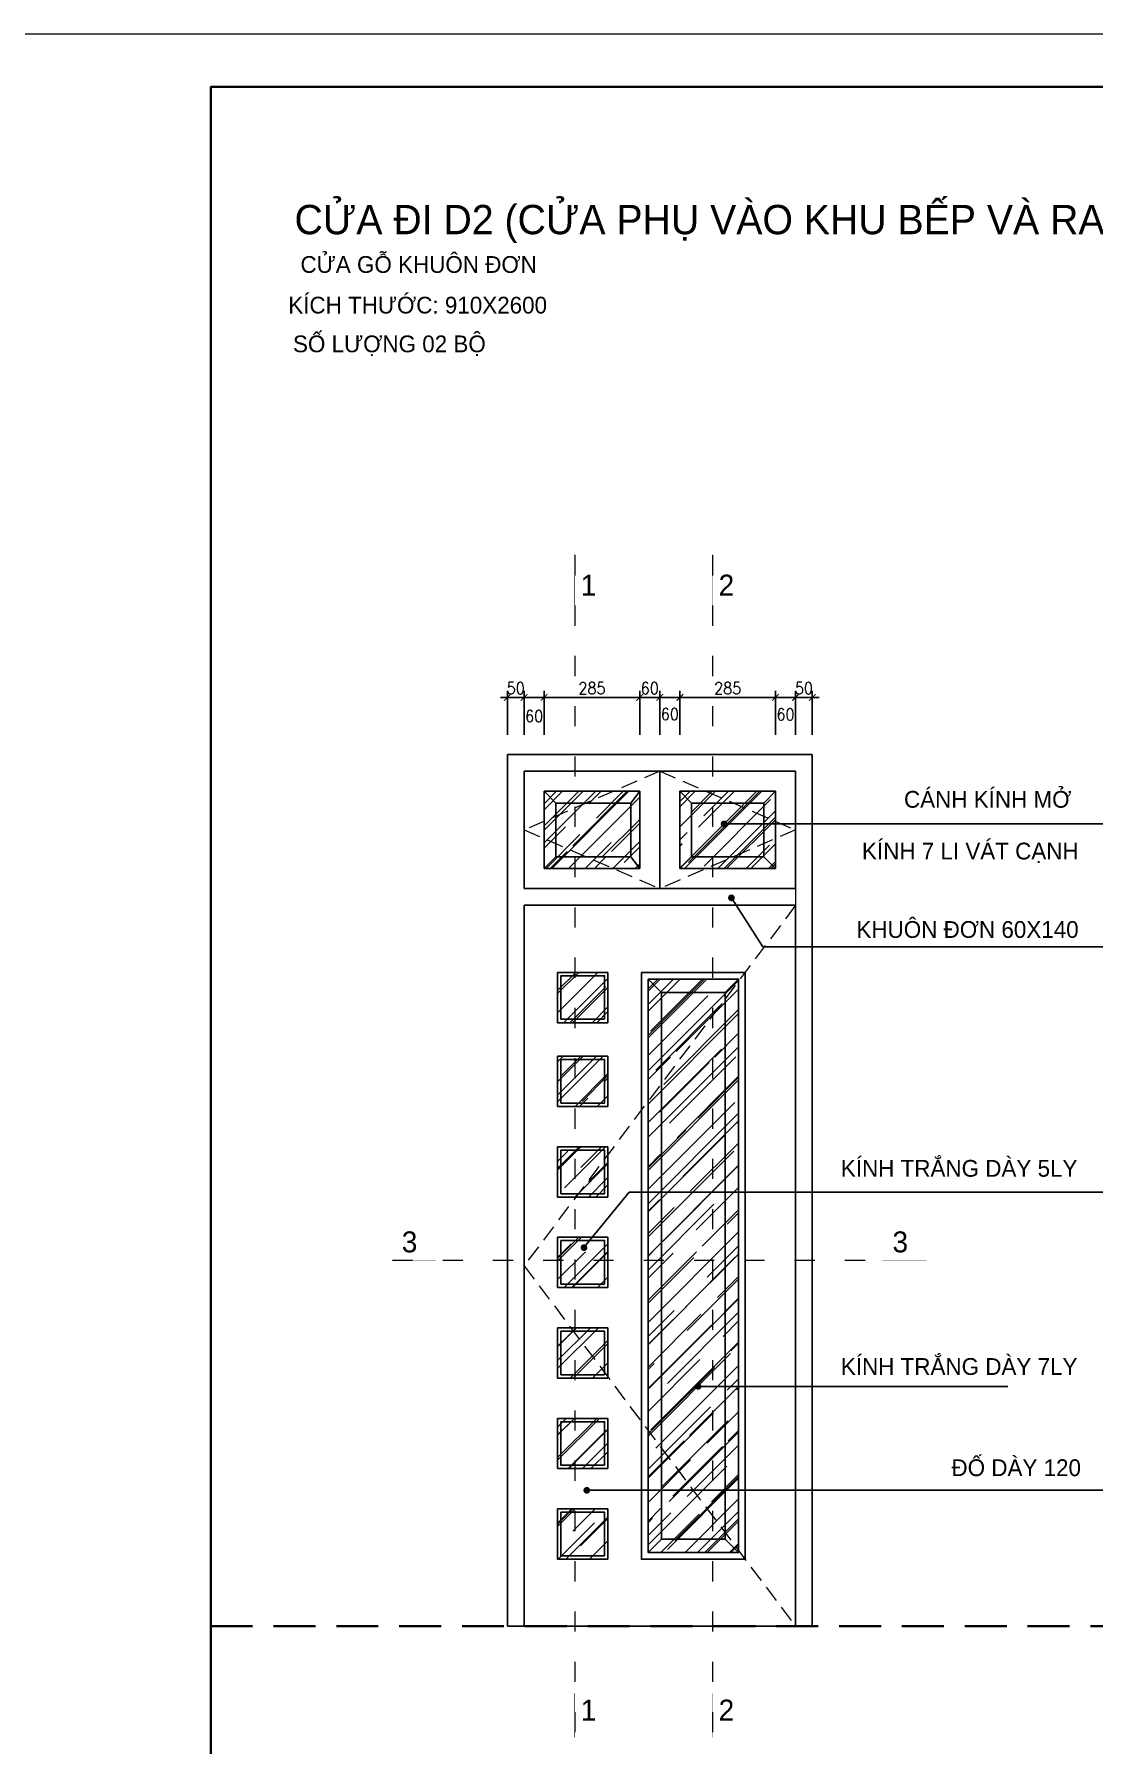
# Model space of a CAD drawing. Header units: millimetres. Extents: x -529782 to -142003, y -492574 to -273331.
# Drawn here: x -222022 to -218860, y -427389 to -422287 of the extents above; entities that cross this region are included whole.
import ezdxf
from ezdxf.enums import TextEntityAlignment as Align

# ---------------------------------------------------------------- set-up
doc = ezdxf.new("R2010")
doc.units = ezdxf.units.MM
doc.header["$LTSCALE"] = 500
doc.header["$MEASUREMENT"] = 0
doc.header["$PDMODE"] = 3
doc.linetypes.add('ACAD_ISO03W100', pattern=[30, 12, -18])
doc.linetypes.add('HIDDEN', pattern=[0.375, 0.25, -0.125])
doc.layers.get('0').update_dxf_attribs({"linetype": 'CONTINUOUS', "lineweight": 13})
doc.layers.get('Defpoints').update_dxf_attribs({"color": 255, "linetype": 'CONTINUOUS', "lineweight": 13})
for name, color, linetype, lineweight in [('1.cat 30', 30, 'CONTINUOUS', 35), ('2.thay 145', 145, 'CONTINUOUS', 18), ('3.manh 08', 8, 'CONTINUOUS', 9), ('6.khuat 75', 75, 'HIDDEN', 18), ('9.text \xad white', 7, 'CONTINUOUS', 15), ('CA.dim 08', 251, 'CONTINUOUS', 13), ('cat', 4, 'CONTINUOUS', 35)]:
    doc.layers.add(name, color=color, linetype=linetype, lineweight=lineweight)
for name, color, linetype in [('CUA', 115, 'CONTINUOUS'), ('HACH', 250, 'CONTINUOUS'), ('MANH', 5, 'CONTINUOUS'), ('MANH1', 155, 'CONTINUOUS'), ('THAY', 7, 'CONTINUOUS')]:
    doc.layers.add(name, color=color, linetype=linetype)
doc.styles.add('CA.JSC1', font='')
doc.styles.get("Standard").update_dxf_attribs({"font": 'txt.shx', "width": 0.9})
doc.styles.add('VnAvantH', font='')
doc.styles.get('CA.JSC1').set_extended_font_data('.VnAvantH')
doc.styles.get('VnAvantH').set_extended_font_data('.VnAvantH')
doc.dimstyles.new('CA 20', dxfattribs={"dimscale": 0, "dimtxt": 35, "dimasz": 20, "dimexe": 20, "dimexo": 0, "dimgap": 10, "dimtad": 1, "dimdec": 0, "dimzin": 0, "dimdsep": 46, "dimtxsty": 'Standard', "dimblk": 'ARCHTICK', "dimcen": 0.09, "dimdle": 20, "dimclrd": 256, "dimclre": 256, "dimclrt": 7, "dimadec": 0, "dimazin": 0, "dimtfac": 1, "dimtdec": 0, "dimtix": 1, "dimtmove": 2, "dimatfit": 3, "dimldrblk": 'DOT', "dimfxl": 1, "dimtolj": 1, "dimtzin": 0, "dimarcsym": 0})
pattern_1 = [(45, (-15549.51, 12493.73), (59.39697, 158.391919), [1050, -140, 350, -70]), (45, (-15508.43, 12584.31), (-115.329116, 16.334167), [210, -23.1, 420, -52.5]), (45, (-15566.835, 12560.55), (224.2235603, 290.5501764), [560, -98, 280, -70])]

# ---------------------------------------------------------------- blocks, each defined once
blk = doc.blocks.new('khung co loan')
at = {"layer": '1.cat 30'}
blk.add_lwpolyline([(1158.3, -14553.5), (1158.3, -303.5), (20658.3, -303.5), (20658.3, -14553.5)], close=True, dxfattribs=at)
at = {"layer": '3.manh 08'}
blk.add_lwpolyline([(0, -14850), (21000, -14850), (21000, 0), (0, 0)], close=True, dxfattribs=at)
blk = doc.blocks.new('_ArchTick')
at = {"color": 1, "linetype": 'ByBlock', "const_width": 0.15}
blk.add_lwpolyline([(-0.5, -0.5), (0.5, 0.5)], dxfattribs=at)
blk = doc.blocks.new('*D1315')
at = {"layer": 'CA.dim 08', "lineweight": -2, "transparency": 16777216}
for p, q in [((-220610, -424264.9), (-220630, -424264.9)), ((-220610, -424376.5), (-220610, -424244.9)), ((-220610, -424264.9), (-220560, -424264.9)), ((-220560, -424376.5), (-220560, -424244.9)), ((-220560, -424264.9), (-220540, -424264.9))]:
    blk.add_line(p, q, dxfattribs=at)
at = {"layer": 'Defpoints', "color": 0, "transparency": 16777216}
for p in [(-220560, -424264.9), (-220610, -424376.5), (-220560, -424376.5)]:
    blk.add_point(p, dxfattribs=at)
at = {"layer": 'CA.dim 08', "lineweight": -2, "transparency": 16777216, "xscale": 20, "yscale": 20, "zscale": 20}
blk.add_blockref('_ArchTick', (-220610, -424264.9), dxfattribs=at)
at = {"layer": 'CA.dim 08', "lineweight": -2, "transparency": 16777216, "xscale": 20, "yscale": 20, "zscale": 20, "rotation": 180}
blk.add_blockref('_ArchTick', (-220560, -424264.9), dxfattribs=at)
at = {"layer": 'CA.dim 08', "color": 7, "transparency": 16777216, "insert": (-220585, -424237.4), "char_height": 35, "attachment_point": 5}
blk.add_mtext('\\A1;50', dxfattribs=at)
blk = doc.blocks.new('_DOT')
at = {"color": 1, "linetype": 'ByBlock'}
blk.add_line((-0.5, 0), (-1, 0), dxfattribs=at)
at = {"color": 1, "linetype": 'ByBlock', "const_width": 0.5}
blk.add_lwpolyline([(-0.25, 0, 1), (0.25, 0, 1)], format="xyb", close=True, dxfattribs=at)
blk = doc.blocks.new('*D1316')
at = {"layer": 'CA.dim 08', "lineweight": -2, "transparency": 16777216}
for p, q in [((-220580, -424264.9), (-220480, -424264.9)), ((-220560, -424376.5), (-220560, -424244.9)), ((-220500, -424376.5), (-220500, -424244.9))]:
    blk.add_line(p, q, dxfattribs=at)
at = {"layer": 'Defpoints', "color": 0, "transparency": 16777216}
for p in [(-220500, -424264.9), (-220560, -424376.5), (-220500, -424376.5)]:
    blk.add_point(p, dxfattribs=at)
at = {"layer": 'CA.dim 08', "lineweight": -2, "transparency": 16777216, "xscale": 20, "yscale": 20, "zscale": 20, "rotation": 180}
blk.add_blockref('_ArchTick', (-220560, -424264.9), dxfattribs=at)
at = {"layer": 'CA.dim 08', "lineweight": -2, "transparency": 16777216, "xscale": 20, "yscale": 20, "zscale": 20}
blk.add_blockref('_ArchTick', (-220500, -424264.9), dxfattribs=at)
at = {"layer": 'CA.dim 08', "color": 7, "transparency": 16777216, "insert": (-220530, -424320.7), "char_height": 35, "attachment_point": 5}
blk.add_mtext('\\A1;60', dxfattribs=at)
blk = doc.blocks.new('*D1317')
at = {"layer": 'CA.dim 08', "lineweight": -2, "transparency": 16777216}
for p, q in [((-220520, -424264.9), (-220195, -424264.9)), ((-220500, -424376.5), (-220500, -424244.9)), ((-220215, -424376.5), (-220215, -424244.9))]:
    blk.add_line(p, q, dxfattribs=at)
at = {"layer": 'Defpoints', "color": 0, "transparency": 16777216}
for p in [(-220215, -424264.9), (-220500, -424376.5), (-220215, -424376.5)]:
    blk.add_point(p, dxfattribs=at)
at = {"layer": 'CA.dim 08', "lineweight": -2, "transparency": 16777216, "xscale": 20, "yscale": 20, "zscale": 20, "rotation": 180}
blk.add_blockref('_ArchTick', (-220500, -424264.9), dxfattribs=at)
at = {"layer": 'CA.dim 08', "lineweight": -2, "transparency": 16777216, "xscale": 20, "yscale": 20, "zscale": 20}
blk.add_blockref('_ArchTick', (-220215, -424264.9), dxfattribs=at)
at = {"layer": 'CA.dim 08', "color": 7, "transparency": 16777216, "insert": (-220357.5, -424237.4), "char_height": 35, "attachment_point": 5}
blk.add_mtext('\\A1;285', dxfattribs=at)
blk = doc.blocks.new('*D1318')
at = {"layer": 'CA.dim 08', "lineweight": -2, "transparency": 16777216}
for p, q in [((-220215, -424264.9), (-220235, -424264.9)), ((-220215, -424376.5), (-220215, -424244.9)), ((-220215, -424264.9), (-220155, -424264.9)), ((-220155, -424376.5), (-220155, -424244.9)), ((-220155, -424264.9), (-220135, -424264.9))]:
    blk.add_line(p, q, dxfattribs=at)
at = {"layer": 'Defpoints', "color": 0, "transparency": 16777216}
for p in [(-220155, -424264.9), (-220215, -424376.5), (-220155, -424376.5)]:
    blk.add_point(p, dxfattribs=at)
at = {"layer": 'CA.dim 08', "lineweight": -2, "transparency": 16777216, "xscale": 20, "yscale": 20, "zscale": 20}
blk.add_blockref('_ArchTick', (-220215, -424264.9), dxfattribs=at)
at = {"layer": 'CA.dim 08', "lineweight": -2, "transparency": 16777216, "xscale": 20, "yscale": 20, "zscale": 20, "rotation": 180}
blk.add_blockref('_ArchTick', (-220155, -424264.9), dxfattribs=at)
at = {"layer": 'CA.dim 08', "color": 7, "transparency": 16777216, "insert": (-220185, -424237.4), "char_height": 35, "attachment_point": 5}
blk.add_mtext('\\A1;60', dxfattribs=at)
blk = doc.blocks.new('*D1319')
at = {"layer": 'CA.dim 08', "lineweight": -2, "transparency": 16777216}
for p, q in [((-220175, -424264.9), (-220075, -424264.9)), ((-220155, -424376.5), (-220155, -424244.9)), ((-220095, -424376.5), (-220095, -424244.9))]:
    blk.add_line(p, q, dxfattribs=at)
at = {"layer": 'Defpoints', "color": 0, "transparency": 16777216}
for p in [(-220095, -424264.9), (-220155, -424376.5), (-220095, -424376.5)]:
    blk.add_point(p, dxfattribs=at)
at = {"layer": 'CA.dim 08', "lineweight": -2, "transparency": 16777216, "xscale": 20, "yscale": 20, "zscale": 20, "rotation": 180}
blk.add_blockref('_ArchTick', (-220155, -424264.9), dxfattribs=at)
at = {"layer": 'CA.dim 08', "lineweight": -2, "transparency": 16777216, "xscale": 20, "yscale": 20, "zscale": 20}
blk.add_blockref('_ArchTick', (-220095, -424264.9), dxfattribs=at)
at = {"layer": 'CA.dim 08', "color": 7, "transparency": 16777216, "insert": (-220125, -424314.7), "char_height": 35, "attachment_point": 5}
blk.add_mtext('\\A1;60', dxfattribs=at)
blk = doc.blocks.new('*D1320')
at = {"layer": 'CA.dim 08', "lineweight": -2, "transparency": 16777216}
for p, q in [((-220115, -424264.9), (-219790, -424264.9)), ((-220095, -424376.5), (-220095, -424244.9)), ((-219810, -424376.5), (-219810, -424244.9))]:
    blk.add_line(p, q, dxfattribs=at)
at = {"layer": 'Defpoints', "color": 0, "transparency": 16777216}
for p in [(-219810, -424264.9), (-220095, -424376.5), (-219810, -424376.5)]:
    blk.add_point(p, dxfattribs=at)
at = {"layer": 'CA.dim 08', "lineweight": -2, "transparency": 16777216, "xscale": 20, "yscale": 20, "zscale": 20, "rotation": 180}
blk.add_blockref('_ArchTick', (-220095, -424264.9), dxfattribs=at)
at = {"layer": 'CA.dim 08', "lineweight": -2, "transparency": 16777216, "xscale": 20, "yscale": 20, "zscale": 20}
blk.add_blockref('_ArchTick', (-219810, -424264.9), dxfattribs=at)
at = {"layer": 'CA.dim 08', "color": 7, "transparency": 16777216, "insert": (-219952.5, -424237.4), "char_height": 35, "attachment_point": 5}
blk.add_mtext('\\A1;285', dxfattribs=at)
blk = doc.blocks.new('*D1321')
at = {"layer": 'CA.dim 08', "lineweight": -2, "transparency": 16777216}
for p, q in [((-219830, -424264.9), (-219730, -424264.9)), ((-219810, -424376.5), (-219810, -424244.9)), ((-219750, -424376.5), (-219750, -424244.9))]:
    blk.add_line(p, q, dxfattribs=at)
at = {"layer": 'Defpoints', "color": 0, "transparency": 16777216}
for p in [(-219750, -424264.9), (-219810, -424376.5), (-219750, -424376.5)]:
    blk.add_point(p, dxfattribs=at)
at = {"layer": 'CA.dim 08', "lineweight": -2, "transparency": 16777216, "xscale": 20, "yscale": 20, "zscale": 20, "rotation": 180}
blk.add_blockref('_ArchTick', (-219810, -424264.9), dxfattribs=at)
at = {"layer": 'CA.dim 08', "lineweight": -2, "transparency": 16777216, "xscale": 20, "yscale": 20, "zscale": 20}
blk.add_blockref('_ArchTick', (-219750, -424264.9), dxfattribs=at)
at = {"layer": 'CA.dim 08', "color": 7, "transparency": 16777216, "insert": (-219780, -424315.5), "char_height": 35, "attachment_point": 5}
blk.add_mtext('\\A1;60', dxfattribs=at)
blk = doc.blocks.new('*D1322')
at = {"layer": 'CA.dim 08', "lineweight": -2, "transparency": 16777216}
for p, q in [((-219750, -424264.9), (-219770, -424264.9)), ((-219750, -424376.5), (-219750, -424244.9)), ((-219750, -424264.9), (-219700, -424264.9)), ((-219700, -424376.5), (-219700, -424244.9)), ((-219700, -424264.9), (-219680, -424264.9))]:
    blk.add_line(p, q, dxfattribs=at)
at = {"layer": 'Defpoints', "color": 0, "transparency": 16777216}
for p in [(-219700, -424264.9), (-219750, -424376.5), (-219700, -424376.5)]:
    blk.add_point(p, dxfattribs=at)
at = {"layer": 'CA.dim 08', "lineweight": -2, "transparency": 16777216, "xscale": 20, "yscale": 20, "zscale": 20}
blk.add_blockref('_ArchTick', (-219750, -424264.9), dxfattribs=at)
at = {"layer": 'CA.dim 08', "lineweight": -2, "transparency": 16777216, "xscale": 20, "yscale": 20, "zscale": 20, "rotation": 180}
blk.add_blockref('_ArchTick', (-219700, -424264.9), dxfattribs=at)
at = {"layer": 'CA.dim 08', "color": 7, "transparency": 16777216, "insert": (-219725, -424237.4), "char_height": 35, "attachment_point": 5}
blk.add_mtext('\\A1;50', dxfattribs=at)

msp = doc.modelspace()

# ---------------------------------------------------------------- hatches: boundary and pattern name
at = {"layer": 'HACH', "ltscale": 2}
h = msp.add_hatch(dxfattribs=at)
h.set_pattern_fill('AR-RROOF', color=256, scale=70, angle=45, style=0)
h.set_pattern_definition(pattern_1)
h.paths.add_polyline_path([(-220500, -424545), (-220500, -424775), (-220215, -424775), (-220215, -424545)])
h.paths.add_polyline_path([(-220095, -424545), (-220095, -424775), (-219810, -424775), (-219810, -424545)])
h.paths.add_polyline_path([(-220310, -425235), (-220310, -425085), (-220460, -425085), (-220460, -425235)])
h.paths.add_polyline_path([(-220460, -425335), (-220460, -425485), (-220310, -425485), (-220310, -425335)])
h.paths.add_polyline_path([(-220460, -425605), (-220460, -425755), (-220310, -425755), (-220310, -425605)])
h.paths.add_polyline_path([(-220310, -426025), (-220310, -425875), (-220460, -425875), (-220460, -426025)])
h.paths.add_polyline_path([(-220310, -426145), (-220460, -426145), (-220460, -426295), (-220310, -426295)])
h.paths.add_polyline_path([(-220460, -426415), (-220460, -426565), (-220310, -426565), (-220310, -426415)])
h.paths.add_polyline_path([(-220460, -426835), (-220310, -426835), (-220310, -426685), (-220460, -426685)])
h = msp.add_hatch(dxfattribs=at)
h.set_pattern_fill('AR-RROOF', color=256, scale=70, angle=45, style=0)
h.set_pattern_definition(pattern_1)
h.paths.add_polyline_path([(-220190, -425105), (-220190, -426815), (-219920, -426815), (-219920, -425105)])

# ---------------------------------------------------------------- linework, layer by layer
at = {"layer": '1.cat 30', "const_width": 1.25}
for points in [[(-220409, -423838.6), (-220409, -423839.9), (-220409, -423841.1), (-220409, -423992.5)], [(-219997.6, -423838.6), (-219997.6, -423839.9), (-219997.6, -423841.1), (-219997.6, -423992.5)], [(-220955.3, -425943), (-220954, -425943), (-220952.8, -425943), (-220824.2, -425943)], [(-219491.2, -425943), (-219489.9, -425943), (-219488.7, -425943), (-219360.1, -425943)], [(-220409, -427235.4), (-220409, -427236.7), (-220409, -427237.9), (-220409, -427366.5)], [(-219997.6, -427235.4), (-219997.6, -427236.7), (-219997.6, -427237.9), (-219997.6, -427366.5)]]:
    msp.add_lwpolyline(points, dxfattribs=at)
at = {"layer": '2.thay 145', "color": 1, "linetype": 'ACAD_ISO03W100', "ltscale": 0.01}
for p, q in [((-220409, -423841.1), (-220409, -427366.5)), ((-219997.6, -423841.1), (-219997.6, -427366.5)), ((-220952.8, -425943), (-219488.7, -425943))]:
    msp.add_line(p, q, dxfattribs=at)
at = {"layer": '6.khuat 75', "ltscale": 0.4}
for points in [[(-220155, -424485), (-220560, -424660), (-220155, -424835)], [(-220155, -424485), (-219750, -424660), (-220155, -424835)], [(-219750, -424885), (-220560, -425960), (-219750, -427035)]]:
    msp.add_lwpolyline(points, dxfattribs=at)
at = {"layer": 'CA.dim 08'}
msp.add_line((-219750, -424835), (-219750, -424885), dxfattribs=at)
at = {"layer": 'cat', "linetype": 'HIDDEN'}
msp.add_line((-221495, -427035), (-217060.4, -427035), dxfattribs=at)
at = {"layer": 'CUA'}
for p, q in [((-220560, -424835), (-220560, -424485)), ((-220155, -424485), (-220560, -424485)), ((-220155, -424485), (-219750, -424485)), ((-220155, -424835), (-220155, -424485)), ((-220155, -424835), (-220155, -424485)), ((-219750, -424835), (-219750, -424485)), ((-220155, -424835), (-220560, -424835)), ((-220155, -424835), (-219750, -424835)), ((-219750, -424885), (-220560, -424885)), ((-220560, -427035), (-220560, -424885)), ((-219750, -424885), (-219750, -427035)), ((-220460, -425085), (-220460, -425235)), ((-220310, -425085), (-220310, -425235)), ((-220460, -425335), (-220460, -425485)), ((-220310, -425335), (-220310, -425485)), ((-220460, -425605), (-220460, -425755)), ((-220310, -425605), (-220310, -425755)), ((-220460, -425875), (-220460, -426025)), ((-220310, -425875), (-220310, -426025)), ((-220460, -426145), (-220460, -426295)), ((-220310, -426145), (-220310, -426295)), ((-220460, -426415), (-220460, -426565)), ((-220310, -426415), (-220310, -426565)), ((-220460, -426685), (-220460, -426835)), ((-220310, -426685), (-220310, -426835))]:
    msp.add_line(p, q, dxfattribs=at)
at = {"layer": 'CUA', "linetype": 'Continuous', "ltscale": 50}
for p, q in [((-220310, -425085), (-220460, -425085)), ((-220150, -425145), (-220190, -425105)), ((-219960, -425145), (-219920, -425105)), ((-220310, -425235), (-220460, -425235)), ((-220310, -425335), (-220460, -425335)), ((-220310, -425485), (-220460, -425485)), ((-220310, -425605), (-220460, -425605)), ((-220310, -425755), (-220460, -425755)), ((-220310, -425875), (-220460, -425875)), ((-220310, -426025), (-220460, -426025)), ((-220310, -426145), (-220460, -426145)), ((-220310, -426295), (-220460, -426295)), ((-220310, -426415), (-220460, -426415)), ((-220310, -426565), (-220460, -426565)), ((-220310, -426685), (-220460, -426685)), ((-220150, -426775), (-220190, -426815)), ((-219960, -426775), (-219920, -426815)), ((-220310, -426835), (-220460, -426835))]:
    msp.add_line(p, q, dxfattribs=at)
at = {"layer": 'CUA'}
for points in [[(-220210, -425085), (-219900, -425085), (-219900, -426835), (-220210, -426835)], [(-220190, -425105), (-219920, -425105), (-219920, -426815), (-220190, -426815)]]:
    msp.add_lwpolyline(points, close=True, dxfattribs=at)
at = {"layer": 'MANH'}
for points in [[(-220465, -424740), (-220242, -424740), (-220242, -424580), (-220465, -424580)], [(-219845, -424740), (-220060, -424740), (-220060, -424580), (-219845, -424580)], [(-220320, -425225), (-220450, -425225), (-220450, -425095), (-220320, -425095)], [(-220150, -425145), (-219960, -425145), (-219960, -426775), (-220150, -426775)], [(-220320, -425475), (-220450, -425475), (-220450, -425345), (-220320, -425345)], [(-220320, -425745), (-220450, -425745), (-220450, -425615), (-220320, -425615)], [(-220320, -426015), (-220450, -426015), (-220450, -425885), (-220320, -425885)], [(-220320, -426285), (-220450, -426285), (-220450, -426155), (-220320, -426155)], [(-220320, -426555), (-220450, -426555), (-220450, -426425), (-220320, -426425)], [(-220320, -426825), (-220450, -426825), (-220450, -426695), (-220320, -426695)]]:
    msp.add_lwpolyline(points, close=True, dxfattribs=at)
at = {"layer": 'MANH1', "linetype": 'HIDDEN', "ltscale": 1000}
for p, q in [((-220465, -424580), (-220500, -424545)), ((-220242, -424580), (-220215, -424545)), ((-220060, -424580), (-220095, -424545)), ((-219845, -424580), (-219810, -424545)), ((-220465, -424740), (-220500, -424775)), ((-220242, -424740), (-220215, -424775)), ((-220060, -424740), (-220095, -424775)), ((-219845, -424740), (-219810, -424775))]:
    msp.add_line(p, q, dxfattribs=at)
for points in [[(-220500, -424775), (-220215, -424775), (-220215, -424545), (-220500, -424545)], [(-219810, -424775), (-220095, -424775), (-220095, -424545), (-219810, -424545)]]:
    msp.add_lwpolyline(points, close=True, dxfattribs=at)
at = {"layer": 'THAY'}
for p, q in [((-219700, -424435), (-220610, -424435)), ((-220610, -427035), (-220610, -424435)), ((-219700, -427035), (-219700, -424435)), ((-220610, -427035), (-219700, -427035))]:
    msp.add_line(p, q, dxfattribs=at)

# ---------------------------------------------------------------- block references
at = {"layer": '2.thay 145', "xscale": 0.5174686212558299, "yscale": 0.5174686212558299, "zscale": 0.5174686212558299}
msp.add_blockref('khung co loan', (-222094.4, -422287.1), dxfattribs=at)

# ---------------------------------------------------------------- texts
at = {"layer": '9.text \xad white'}
for s, height, style, p in [('cöa ®i d2 (cöa phô vµo khu bÕp vµ ra sau nhµ)', 87.5, 'CA.JSC1', (-221245, -422883.6)), ('1', 62.5, 'VnAvantH', (-220390.9, -423961.3)), ('2', 62.5, 'VnAvantH', (-219979.5, -423961.3)), ('3', 62.5, 'VnAvantH', (-220925, -425920)), ('3', 62.5, 'VnAvantH', (-219460.9, -425920)), ('1', 62.5, 'VnAvantH', (-220390.9, -427316.2)), ('2', 62.5, 'VnAvantH', (-219979.5, -427316.2))]:
    msp.add_text(s, height=height, dxfattribs=dict(at, style=style)).set_placement(p)
at = {"layer": '9.text \xad white', "style": 'CA.JSC1'}
for s, p in [('cöa gç khu«n ®¬n', (-220522.1, -422998.8)), ('kÝch th\xadíc: 910x2600', (-220491.5, -423120)), ('sè l\xadîng 02 bé', (-220674.3, -423235.6)), ('c¸nh kÝnh më', (-218927.1, -424593.9)), ('kÝnh 7 li v¸t c¹nh', (-218905.3, -424748.2)), ('khu«n ®¬n 60x140', (-218905.3, -424982.1)), ('kÝnh tr¾ng dµy 5ly', (-218908.9, -425694.4)), ('kÝnh tr¾ng dµy 7ly', (-218908.9, -426285.4)), ('®è dµy 120', (-218898.3, -426587.2))]:
    msp.add_text(s, height=50, dxfattribs=at).set_placement(p, align=Align.RIGHT)

# ---------------------------------------------------------------- dimensions: what is measured, and where the dimension line sits
at = {"layer": 'CA.dim 08'}
for base, p1, p2, picture, middle in [((-220560, -424264.9), (-220610, -424376.5), (-220560, -424376.5), '*D1315', (-220585, -424237.4)), ((-220215, -424264.9), (-220500, -424376.5), (-220215, -424376.5), '*D1317', (-220357.5, -424237.4)), ((-220155, -424264.9), (-220215, -424376.5), (-220155, -424376.5), '*D1318', (-220185, -424237.4)), ((-219810, -424264.9), (-220095, -424376.5), (-219810, -424376.5), '*D1320', (-219952.5, -424237.4)), ((-219700, -424264.9), (-219750, -424376.5), (-219700, -424376.5), '*D1322', (-219725, -424237.4))]:
    dim = msp.add_linear_dim(base=base, p1=p1, p2=p2, dimstyle='CA 20', override={"dimscale": 1}, dxfattribs=at)
    dim.commit()
    dim.dimension.update_dxf_attribs({"geometry": picture, "text_midpoint": middle})
for base, p1, p2, picture, middle in [((-220500, -424264.9), (-220560, -424376.5), (-220500, -424376.5), '*D1316', (-220530, -424320.7)), ((-220095, -424264.9), (-220155, -424376.5), (-220095, -424376.5), '*D1319', (-220125, -424314.7)), ((-219750, -424264.9), (-219810, -424376.5), (-219750, -424376.5), '*D1321', (-219780, -424315.5))]:
    dim = msp.add_linear_dim(base=base, p1=p1, p2=p2, dimstyle='CA 20', override={"dimscale": 1}, dxfattribs=at)
    dim.commit()
    dim.dimension.update_dxf_attribs({"geometry": picture, "text_midpoint": middle, "dimtype": 160})

# ---------------------------------------------------------------- leaders
for points in [[(-219963.2, -424642.1), (-219149.4, -424642.1)], [(-218634.4, -424642.1), (-219149.4, -424642.1)], [(-219941.3, -424862.7), (-219847.5, -425008.5), (-219201.5, -425008.5)], [(-218611.6, -424862.7), (-218651.3, -425008.5), (-219297.3, -425008.5)], [(-220381.3, -425905.9), (-220246.8, -425740.1), (-219089.9, -425740.1)], [(-218550.8, -425950), (-218833.1, -425740.1), (-219089.9, -425740.1)], [(-220040.7, -426319.6), (-219116.9, -426319.6)], [(-220373, -426629.6), (-219074.3, -426629.6)], [(-218547.9, -426629.6), (-219236.1, -426629.6)]]:
    msp.add_leader(points, dimstyle='CA 20', override={"dimscale": 1}, dxfattribs=at)

doc.saveas('drawing.dxf')
